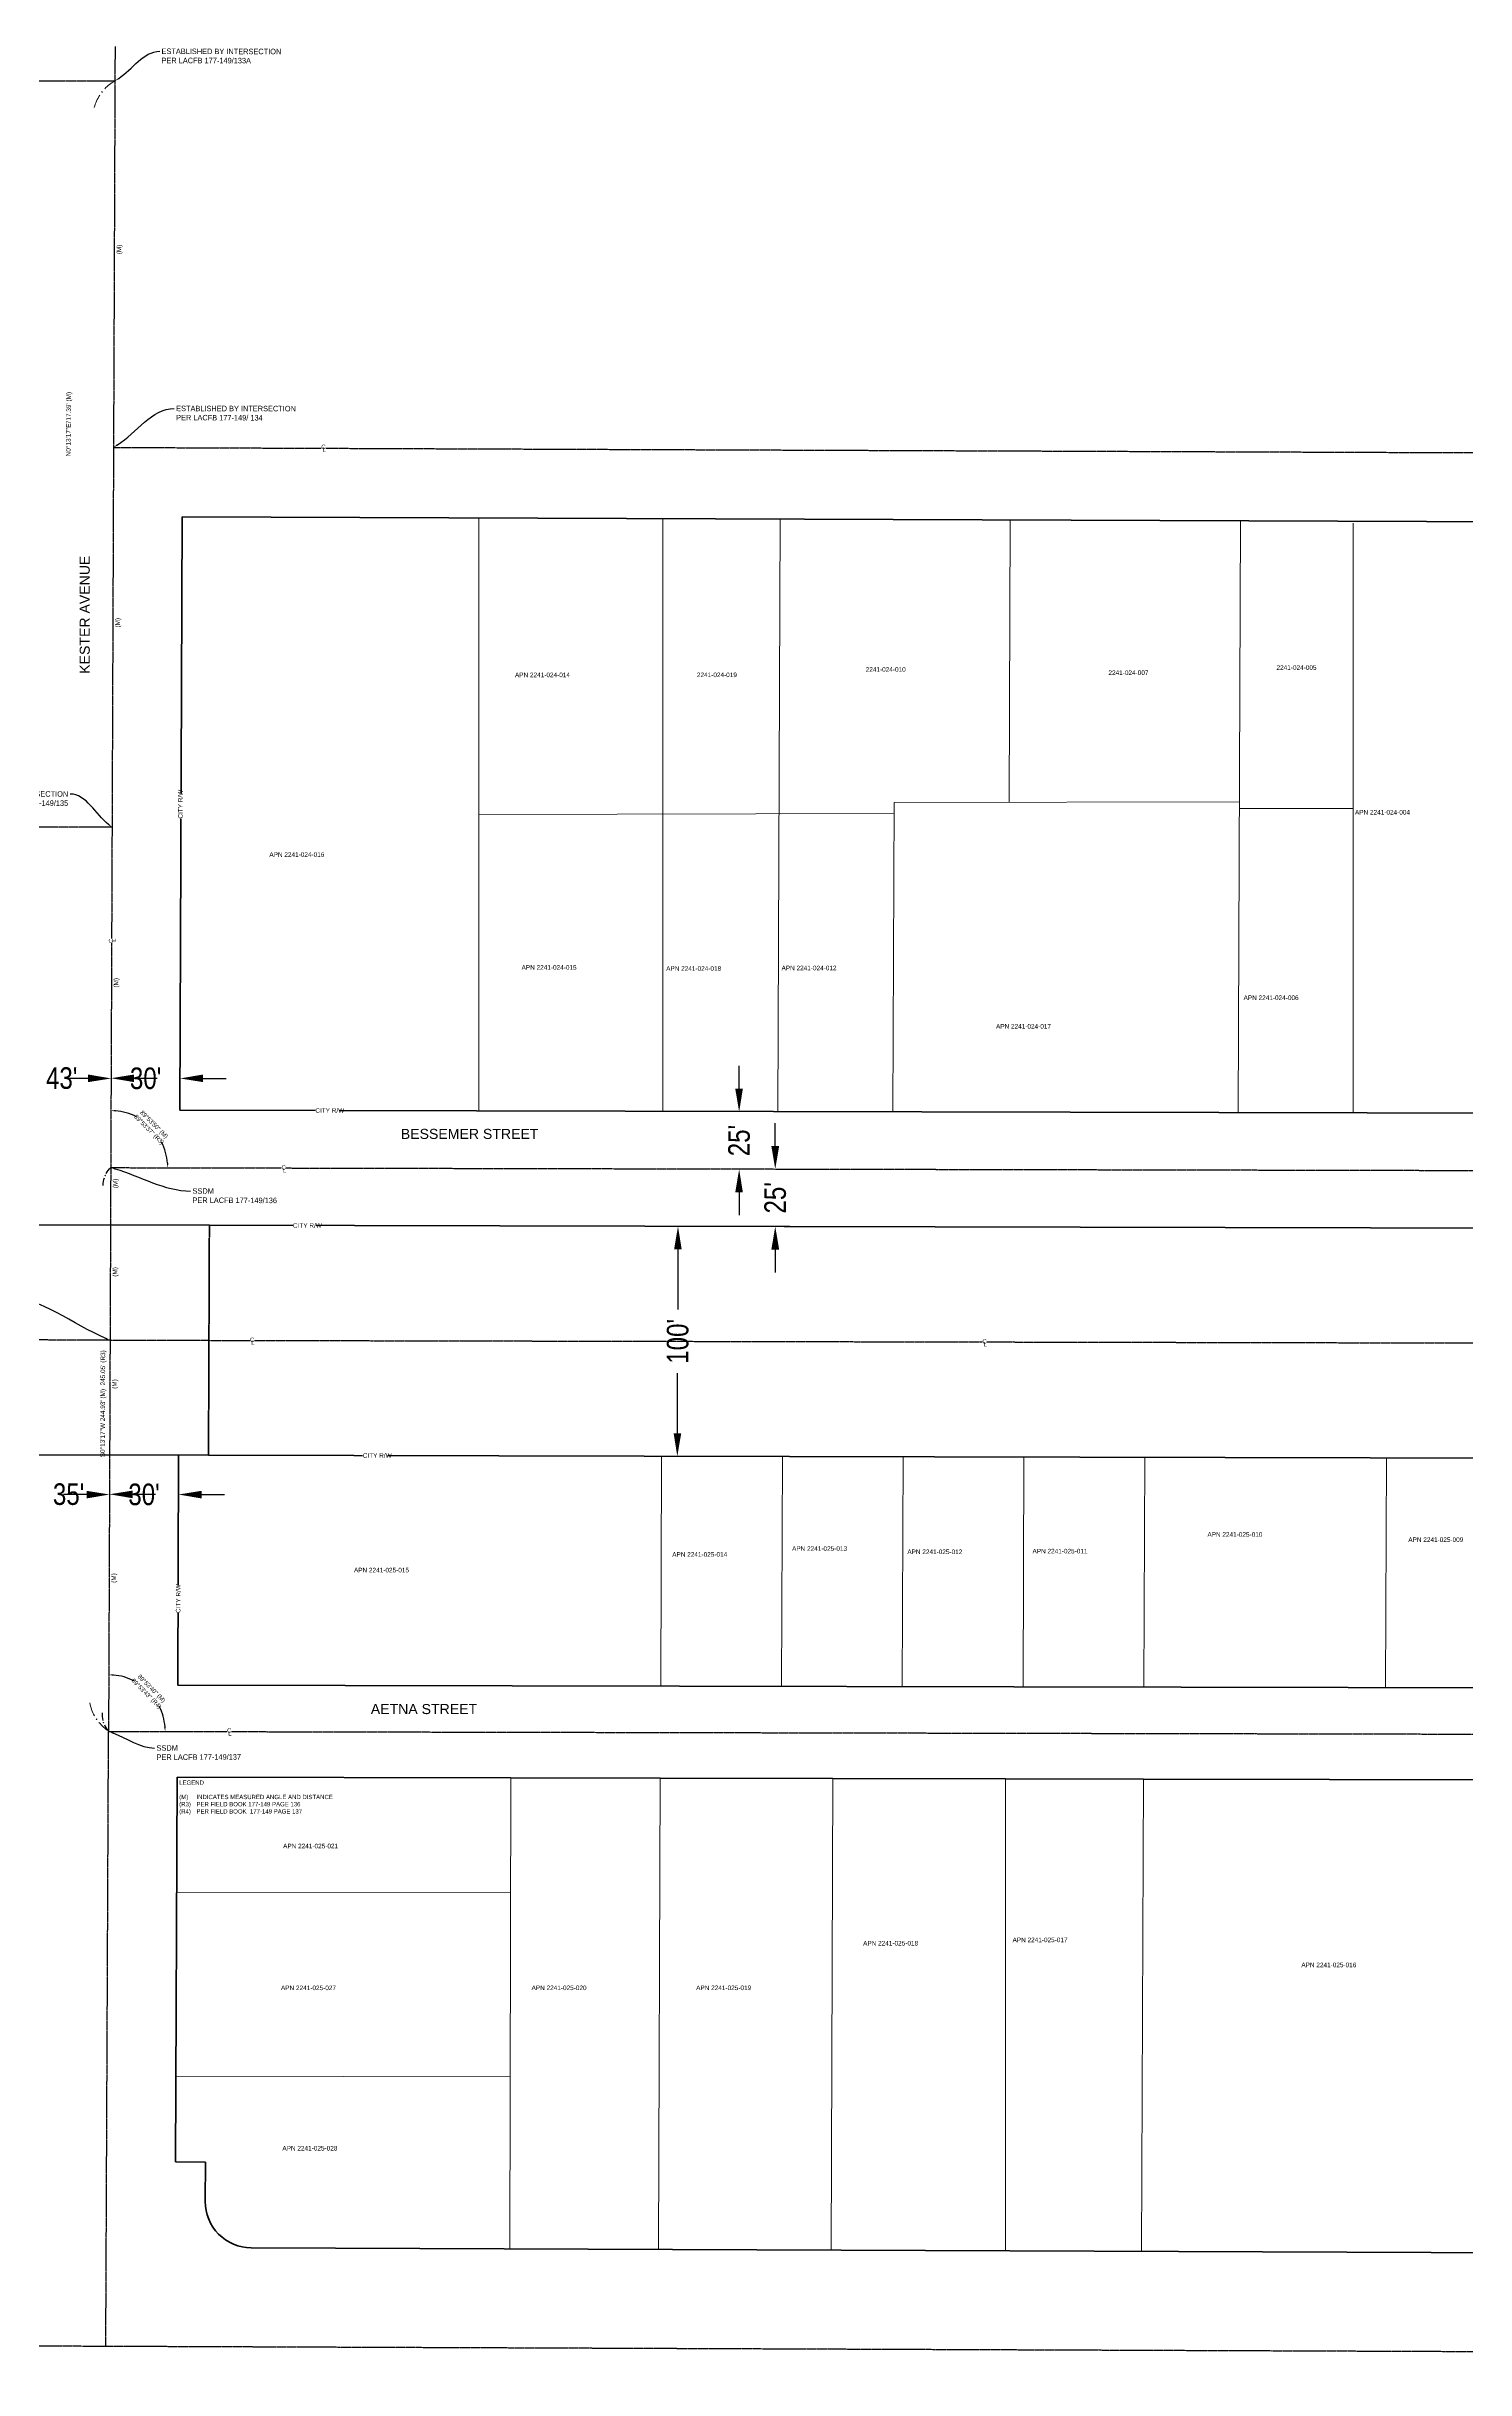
# Model space of a CAD drawing. Header units: feet. Extents: x 6396409 to 6445695, y 1882632 to 1891679.
# Drawn here: x 6423286 to 6423903, y 1887971 to 1888981 of the extents above; entities that cross this region are included whole.
import ezdxf
from ezdxf import colors
from ezdxf.entities.mleader import LeaderData, LeaderLine
from ezdxf.enums import TextEntityAlignment as Align
from ezdxf.math import Vec2, Vec3

# ---------------------------------------------------------------- set-up
doc = ezdxf.new("R2010")
doc.units = ezdxf.units.FT
doc.header["$MEASUREMENT"] = 0
doc.linetypes.add('CENTER2', pattern=[1.125, 0.75, -0.125, 0.125, -0.125])
doc.linetypes.add('DASHED2', pattern=[0.375, 0.25, -0.125])
for name, color, linetype, lineweight in [('R-ANNO-LABL', 2, 'Continuous', 30), ('R-PROP-PRCL', 4, 'Continuous', 18), ('R-Row-Authority', 30, 'Continuous', 140), ('R-Row-Ease', 5, 'DASHED2', 50), ('R-Row-Ldr', 3, 'Continuous', 5), ('R-Row-Misc-Txto', 171, 'Continuous', 5), ('R-Row-Scl', 1, 'CENTER2', 25), ('R-Row-Sname', 8, 'Continuous', 0), ('R-Row-Srow', 6, 'Continuous', 50), ('VF-TOPO-TEXT-', 1, 'Continuous', 25)]:
    doc.layers.add(name, color=color, linetype=linetype, lineweight=lineweight)
doc.styles.add('CG-Symbol', font='arial.ttf', dxfattribs={"width": 0.8, "height": 0.09375})
doc.styles.add('G1_1 8_0', font='arial.ttf')
doc.styles.add('G4_7 32', font='arial.ttf', dxfattribs={"height": 0.219})
doc.styles.add('NCS1', font='arial.ttf', dxfattribs={"width": 0.8, "height": 0.09375})
doc.styles.add('NCS1-Anno', font='arial.ttf', dxfattribs={"width": 0.8, "height": 0.09375})
doc.dimstyles.new('Annotative (NCS1)', dxfattribs={"dimscale": 100, "dimtxt": 0.09375, "dimasz": 0.1, "dimexe": 0.1, "dimexo": 0.04, "dimgap": 0.05, "dimtad": 0, "dimdec": 3, "dimzin": 0, "dimdsep": 46, "dimtxsty": 'NCS1-Anno', "dimcen": 0.05, "dimaunit": 1, "dimadec": 3, "dimazin": 0, "dimtfac": 1, "dimtdec": 3, "dimtofl": 0, "dimtmove": 0, "dimatfit": 3, "dimfxl": 0.1, "dimtolj": 1, "dimtzin": 0, "dimarcsym": 0})

# ---------------------------------------------------------------- blocks, each defined once
blk = doc.blocks.new('*D3755')
at = {"layer": 'Defpoints', "color": 0, "transparency": 16777216}
for p in [(6423553.5, 1888468.2), (6423560.4, 1888468.2), (6423553.3, 1888368.2)]:
    blk.add_point(p, dxfattribs=at)
at = {"layer": 'R-Row-Ldr', "color": 0, "lineweight": -2, "transparency": 16777216}
for p, q in [((6423560.3, 1888458.2), (6423560.3, 1888432.1)), ((6423560.2, 1888378.2), (6423560.2, 1888404.3))]:
    blk.add_line(p, q, dxfattribs=at)
at = {"layer": 'R-Row-Ldr', "color": 0, "transparency": 16777216}
for points in [[(6423558.7, 1888458.2), (6423562, 1888458.2), (6423560.4, 1888468.2)], [(6423558.5, 1888378.2), (6423561.8, 1888378.2), (6423560.1, 1888368.2)]]:
    blk.add_solid(points, dxfattribs=at)
at = {"layer": 'R-Row-Ldr', "color": 0, "transparency": 16777216, "insert": (6423560.3, 1888418.2), "char_height": 9.38, "attachment_point": 5, "rotation": 89.8815, "style": 'NCS1-Anno'}
blk.add_mtext("\\A1;100'", dxfattribs=at)
blk = doc.blocks.new('*D3756')
at = {"layer": 'Defpoints', "color": 0, "transparency": 16777216}
for p in [(6423653.9, 1888518), (6423587, 1888493), (6423653.8, 1888493)]:
    blk.add_point(p, dxfattribs=at)
at = {"layer": 'R-Row-Ldr', "color": 0, "lineweight": -2, "transparency": 16777216}
for p, q in [((6423587, 1888528), (6423587, 1888538)), ((6423587, 1888483), (6423587, 1888473))]:
    blk.add_line(p, q, dxfattribs=at)
at = {"layer": 'R-Row-Ldr', "color": 0, "transparency": 16777216}
for points in [[(6423585.3, 1888528), (6423588.6, 1888528), (6423587, 1888518)], [(6423585.3, 1888483), (6423588.6, 1888483), (6423587, 1888493)]]:
    blk.add_solid(points, dxfattribs=at)
at = {"layer": 'R-Row-Ldr', "color": 0, "transparency": 16777216, "insert": (6423587, 1888505.5), "char_height": 9.38, "attachment_point": 5, "rotation": 90, "style": 'NCS1-Anno'}
blk.add_mtext("\\A1;25'", dxfattribs=at)
blk = doc.blocks.new('*D3934')
at = {"layer": 'Defpoints', "color": 0, "transparency": 16777216}
for p in [(6423602.7, 1888493.1), (6423602.6, 1888468.1), (6423602.7, 1888468.1)]:
    blk.add_point(p, dxfattribs=at)
at = {"layer": 'R-Row-Ldr', "color": 0, "lineweight": -2, "transparency": 16777216}
for p, q in [((6423602.7, 1888503.1), (6423602.7, 1888513.1)), ((6423606.7, 1888493.1), (6423612.7, 1888493.1)), ((6423606.6, 1888468.1), (6423612.7, 1888468.1)), ((6423602.7, 1888458.1), (6423602.7, 1888448.1))]:
    blk.add_line(p, q, dxfattribs=at)
at = {"layer": 'R-Row-Ldr', "color": 0, "transparency": 16777216}
for points in [[(6423601, 1888503.1), (6423604.4, 1888503.1), (6423602.7, 1888493.1)], [(6423601, 1888458.1), (6423604.4, 1888458.1), (6423602.7, 1888468.1)]]:
    blk.add_solid(points, dxfattribs=at)
at = {"layer": 'R-Row-Ldr', "color": 0, "transparency": 16777216, "insert": (6423602.7, 1888480.6), "char_height": 9.38, "attachment_point": 5, "rotation": 90, "style": 'NCS1-Anno'}
blk.add_mtext("\\A1;25'", dxfattribs=at)
blk = doc.blocks.new('*D3935')
at = {"layer": 'Defpoints', "color": 0, "transparency": 16777216}
for p in [(6423270.9, 1888532.7), (6423313.9, 1888532.6), (6423313.9, 1888532.6)]:
    blk.add_point(p, dxfattribs=at)
at = {"layer": 'R-Row-Ldr', "color": 0, "lineweight": -2, "transparency": 16777216}
for p, q in [((6423260.9, 1888532.6), (6423250.9, 1888532.6)), ((6423323.9, 1888532.6), (6423333.9, 1888532.6))]:
    blk.add_line(p, q, dxfattribs=at)
at = {"layer": 'R-Row-Ldr', "color": 0, "transparency": 16777216}
for points in [[(6423260.9, 1888534.2), (6423260.9, 1888530.9), (6423270.9, 1888532.6)], [(6423323.9, 1888534.2), (6423323.9, 1888530.9), (6423313.9, 1888532.6)]]:
    blk.add_solid(points, dxfattribs=at)
at = {"layer": 'R-Row-Ldr', "color": 0, "transparency": 16777216, "insert": (6423292.4, 1888532.6), "char_height": 9.38, "attachment_point": 5, "style": 'NCS1-Anno'}
blk.add_mtext("\\A1;43'", dxfattribs=at)
blk = doc.blocks.new('*D3936')
at = {"layer": 'Defpoints', "color": 0, "transparency": 16777216}
for p in [(6423313.9, 1888532.7), (6423343.9, 1888532.5), (6423343.9, 1888532.5)]:
    blk.add_point(p, dxfattribs=at)
at = {"layer": 'R-Row-Ldr', "color": 0, "lineweight": -2, "transparency": 16777216}
for p, q in [((6423303.9, 1888532.5), (6423293.9, 1888532.5)), ((6423353.9, 1888532.5), (6423363.9, 1888532.5))]:
    blk.add_line(p, q, dxfattribs=at)
at = {"layer": 'R-Row-Ldr', "color": 0, "transparency": 16777216}
for points in [[(6423303.9, 1888534.2), (6423303.9, 1888530.9), (6423313.9, 1888532.5)], [(6423353.9, 1888534.2), (6423353.9, 1888530.9), (6423343.9, 1888532.5)]]:
    blk.add_solid(points, dxfattribs=at)
at = {"layer": 'R-Row-Ldr', "color": 0, "transparency": 16777216, "insert": (6423328.9, 1888532.5), "char_height": 9.38, "attachment_point": 5, "style": 'NCS1-Anno'}
blk.add_mtext("\\A1;30'", dxfattribs=at)
blk = doc.blocks.new('*D3937')
at = {"layer": 'Defpoints', "color": 0, "transparency": 16777216}
for p in [(6423277.7, 1888351.8), (6423313.2, 1888351.7), (6423313.2, 1888351.7)]:
    blk.add_point(p, dxfattribs=at)
at = {"layer": 'R-Row-Ldr', "color": 0, "lineweight": -2, "transparency": 16777216}
for p, q in [((6423267.7, 1888351.7), (6423257.7, 1888351.7)), ((6423323.2, 1888351.7), (6423333.2, 1888351.7))]:
    blk.add_line(p, q, dxfattribs=at)
at = {"layer": 'R-Row-Ldr', "color": 0, "transparency": 16777216}
for points in [[(6423267.7, 1888353.3), (6423267.7, 1888350), (6423277.7, 1888351.7)], [(6423323.2, 1888353.3), (6423323.2, 1888350), (6423313.2, 1888351.7)]]:
    blk.add_solid(points, dxfattribs=at)
at = {"layer": 'R-Row-Ldr', "color": 0, "transparency": 16777216, "insert": (6423295.4, 1888351.7), "char_height": 9.38, "attachment_point": 5, "style": 'NCS1-Anno'}
blk.add_mtext("\\A1;35'", dxfattribs=at)
blk = doc.blocks.new('*D3938')
at = {"layer": 'Defpoints', "color": 0, "transparency": 16777216}
for p in [(6423313.2, 1888351.7), (6423343.2, 1888351.6), (6423343.2, 1888351.6)]:
    blk.add_point(p, dxfattribs=at)
at = {"layer": 'R-Row-Ldr', "color": 0, "lineweight": -2, "transparency": 16777216}
for p, q in [((6423303.2, 1888351.6), (6423293.2, 1888351.6)), ((6423353.2, 1888351.6), (6423363.2, 1888351.6))]:
    blk.add_line(p, q, dxfattribs=at)
at = {"layer": 'R-Row-Ldr', "color": 0, "transparency": 16777216}
for points in [[(6423303.2, 1888353.2), (6423303.2, 1888349.9), (6423313.2, 1888351.6)], [(6423353.2, 1888353.2), (6423353.2, 1888349.9), (6423343.2, 1888351.6)]]:
    blk.add_solid(points, dxfattribs=at)
at = {"layer": 'R-Row-Ldr', "color": 0, "transparency": 16777216, "insert": (6423328.2, 1888351.6), "char_height": 9.38, "attachment_point": 5, "style": 'NCS1-Anno'}
blk.add_mtext("\\A1;30'", dxfattribs=at)
blk = doc.blocks.new('_CrowsFoot-Start')
blk.add_circle((3.28, 2.59), 0.0638)
for centre, radius, start, end in [((8.43, -7.26), 11.12, 122.80358, 139.26835), ((8.35, -7.76), 11.54, 94.2373, 111.10725)]:
    blk.add_arc(centre, radius, start, end)
blk = doc.blocks.new('Centerline')
at = {"insert": (-0.032, 0.064), "char_height": 0.0938, "attachment_point": 1, "style": 'NCS1-Anno', "bg_fill": 3, "box_fill_scale": 1, "bg_fill_color": 256, "bg_fill_transparency": 0}
blk.add_mtext_dynamic_manual_height_columns('C', width=0.09375, gutter_width=0.469, heights=[0.132], dxfattribs=at)
at = {"insert": (-0.005, 0.002), "char_height": 0.0938, "attachment_point": 1, "style": 'NCS1-Anno'}
blk.add_mtext_dynamic_manual_height_columns('L', width=0.09375, gutter_width=0.469, heights=[0], dxfattribs=at)
blk = doc.blocks.new('*D3959')
at = {"layer": 'Defpoints', "color": 0, "transparency": 16777216}
for p in [(6423315.6, 1888981.2), (6423334.1, 1888260.9), (6423312.8, 1888248.6), (6423312.8, 1888248.6), (6424633.3, 1888246)]:
    blk.add_point(p, dxfattribs=at)
at = {"layer": 'R-ANNO-LABL', "color": 0, "lineweight": -2, "transparency": 16777216}
for start, end in [(63.2374, 85.1168), (4.5463, 26.4256)]:
    blk.add_arc((6423312.8, 1888248.6), 24.6, start, end, dxfattribs=at)
at = {"layer": 'R-ANNO-LABL', "color": 0, "transparency": 16777216}
for points in [[(6423314.8, 1888272.8), (6423314.9, 1888273.5), (6423312.9, 1888273.2)], [(6423337.6, 1888250.6), (6423336.9, 1888250.6), (6423337.4, 1888248.6)]]:
    blk.add_solid(points, dxfattribs=at)
at = {"layer": 'R-ANNO-LABL', "color": 0, "transparency": 16777216, "insert": (6423330.2, 1888266), "char_height": 1.875, "width": 27.236, "attachment_point": 5, "rotation": 314.8315, "style": 'NCS1-Anno'}
blk.add_mtext('\\A1;89°53\'40" (M) \\P89%%D53\'43\'\' (R4)', dxfattribs=at)
blk = doc.blocks.new('*D3960')
at = {"layer": 'Defpoints', "color": 0, "transparency": 16777216}
for p in [(6423315.6, 1888981.2), (6423335.2, 1888506.1), (6423313.7, 1888493.7), (6424634.3, 1888491), (6423312.8, 1888248.6)]:
    blk.add_point(p, dxfattribs=at)
at = {"layer": 'R-ANNO-LABL', "color": 0, "lineweight": -2, "transparency": 16777216}
for start, end in [(63.0032, 85.157), (4.5032, 26.657)]:
    blk.add_arc((6423313.7, 1888493.7), 24.8, start, end, dxfattribs=at)
at = {"layer": 'R-ANNO-LABL', "color": 0, "transparency": 16777216}
for points in [[(6423315.8, 1888518.1), (6423315.8, 1888518.8), (6423313.8, 1888518.5)], [(6423338.8, 1888495.7), (6423338.1, 1888495.7), (6423338.5, 1888493.7)]]:
    blk.add_solid(points, dxfattribs=at)
at = {"layer": 'R-ANNO-LABL', "color": 0, "transparency": 16777216, "insert": (6423331.3, 1888511.2), "char_height": 1.875, "width": 22.342, "attachment_point": 5, "rotation": 314.8301, "style": 'NCS1-Anno'}
blk.add_mtext('\\A1;89°53\'50" (M) \\P89%%D53\'37" (R3)', dxfattribs=at)
blk = doc.blocks.new('*D3961')
at = {"layer": 'Defpoints', "color": 0, "transparency": 16777216}
for p in [(6424635.4, 1888801.7), (6423312.8, 1888248.6), (6424633.3, 1888246), (6424633.3, 1888245.9), (6424618.9, 1888237.7)]:
    blk.add_point(p, dxfattribs=at)
at = {"layer": 'R-ANNO-LABL', "color": 0, "lineweight": -2, "transparency": 16777216}
for start, end in [(186.7945, 197.0506), (252.6144, 262.8705)]:
    blk.add_arc((6424633.3, 1888246), 16.6, start, end, dxfattribs=at)
at = {"layer": 'R-ANNO-LABL', "color": 0, "transparency": 16777216}
for points in [[(6424616.5, 1888244), (6424617.2, 1888244), (6424616.7, 1888246)], [(6424631.3, 1888229.8), (6424631.2, 1888229.2), (6424633.3, 1888229.4)]]:
    blk.add_solid(points, dxfattribs=at)
at = {"layer": 'R-ANNO-LABL', "color": 0, "transparency": 16777216, "insert": (6424621.6, 1888234.3), "char_height": 1.875, "width": 21.34, "attachment_point": 5, "rotation": 314.8325, "style": 'NCS1-Anno'}
blk.add_mtext('\\A1;89°53\'47" (M)\\P59%%D53\'08" (R7)', dxfattribs=at)
blk = doc.blocks.new('*D3962')
at = {"layer": 'Defpoints', "color": 0, "transparency": 16777216}
for p in [(6424635.4, 1888801.7), (6423313.7, 1888493.7), (6424634.3, 1888491), (6424618.8, 1888482.1), (6424633.3, 1888245.9)]:
    blk.add_point(p, dxfattribs=at)
at = {"layer": 'R-ANNO-LABL', "color": 0, "lineweight": -2, "transparency": 16777216}
for start, end in [(186.3015, 199.1643), (250.4978, 263.3607)]:
    blk.add_arc((6424634.3, 1888491), 17.9, start, end, dxfattribs=at)
at = {"layer": 'R-ANNO-LABL', "color": 0, "transparency": 16777216}
for points in [[(6424616.2, 1888489), (6424616.8, 1888489), (6424616.4, 1888491)], [(6424632.2, 1888473.6), (6424632.2, 1888472.9), (6424634.2, 1888473.1)]]:
    blk.add_solid(points, dxfattribs=at)
at = {"layer": 'R-ANNO-LABL', "color": 0, "transparency": 16777216, "insert": (6424621.6, 1888478.4), "char_height": 1.875, "width": 24.743, "attachment_point": 5, "rotation": 314.8311, "style": 'NCS1-Anno'}
blk.add_mtext('\\A1;89°53\'57" (M) \\P89%%D53\'43" (R6)', dxfattribs=at)
blk = doc.blocks.new('*D3971')
at = {"layer": 'Defpoints', "color": 0, "transparency": 16777216}
for p in [(6423314.9, 1888806.9), (6427276.4, 1888791.6), (6425982.2, 1888781.4), (6425955, 1888533.2), (6425952.8, 1887971.2)]:
    blk.add_point(p, dxfattribs=at)
at = {"layer": 'R-ANNO-LABL', "color": 0, "lineweight": -2, "transparency": 16777216}
blk.add_line((6425955, 1888534), (6425955.9, 1888768.4), dxfattribs=at)
for start, end in [(330.7183, 355.9952), (273.565, 298.842)]:
    blk.add_arc((6425956, 1888796.7), 30.3, start, end, dxfattribs=at)
at = {"layer": 'R-ANNO-LABL', "color": 0, "transparency": 16777216}
for points in [[(6425985.9, 1888794.6), (6425986.5, 1888794.6), (6425986.3, 1888796.6)], [(6425957.9, 1888766.1), (6425957.9, 1888766.8), (6425955.9, 1888766.4)]]:
    blk.add_solid(points, dxfattribs=at)
at = {"layer": 'R-ANNO-LABL', "color": 0, "transparency": 16777216, "insert": (6425977.3, 1888775.2), "char_height": 1.875, "width": 19.166, "attachment_point": 5, "rotation": 44.7801, "style": 'NCS1-Anno'}
blk.add_mtext('\\A1;89°59\'55" (M)\\P90%%D00\'10" (R11)', dxfattribs=at)
blk = doc.blocks.new('*D3992')
at = {"layer": 'Defpoints', "color": 0, "transparency": 16777216}
for p in [(6427265.3, 1888811), (6427276.5, 1888815.9), (6423314.9, 1888806.9), (6427276.4, 1888791.6), (6427276.4, 1888791.6)]:
    blk.add_point(p, dxfattribs=at)
at = {"layer": 'R-ANNO-LABL', "color": 0, "lineweight": -2, "transparency": 16777216}
for start, end in [(94.9034, 114.549), (155.0089, 174.6544)]:
    blk.add_arc((6427276.4, 1888791.6), 22.4, start, end, dxfattribs=at)
at = {"layer": 'R-ANNO-LABL', "color": 0, "transparency": 16777216}
for points in [[(6427274.5, 1888814.2), (6427274.5, 1888813.5), (6427276.5, 1888814)], [(6427254.5, 1888793.7), (6427253.8, 1888793.7), (6427254, 1888791.7)]]:
    blk.add_solid(points, dxfattribs=at)
at = {"layer": 'R-ANNO-LABL', "color": 0, "transparency": 16777216, "insert": (6427260.6, 1888807.5), "char_height": 1.875, "attachment_point": 5, "rotation": 44.7789, "style": 'NCS1-Anno'}
blk.add_mtext('\\A1;90°0\'4" (M)\\P90%%D0\'24" (R18)', dxfattribs=at)

msp = doc.modelspace()

# ---------------------------------------------------------------- linework, layer by layer
at = {"layer": 'R-PROP-PRCL'}
for p, q in [((6423473.8341, 1888518.3924), (6423473.8341, 1888776.2298)), ((6423553.8611, 1888518.2268), (6423553.8611, 1888775.9136)), ((6423603.878, 1888518.1234), (6423604.8831, 1888775.7185)), ((6423704.4373, 1888652.5834), (6423704.9162, 1888775.3281)), ((6423803.9455, 1888517.7095), (6423804.9492, 1888774.9378)), ((6423853.9624, 1888517.606), (6423853.9624, 1888773.9602)), ((6423473.8341, 1888647.3109), (6423654.4006, 1888647.6261)), ((6423473.8341, 1888518.3924), (6423473.8341, 1888647.3109)), ((6423653.8949, 1888518.0199), (6423654.4196, 1888652.4961)), ((6423654.4006, 1888652.4961), (6423804.4724, 1888652.758)), ((6423804.461, 1888649.8315), (6423853.9624, 1888649.9179)), ((6423552.873, 1888268.278), (6423553.282, 1888368.2277)), ((6423605.3994, 1888268.1655), (6423605.8085, 1888368.1191)), ((6423657.9258, 1888268.053), (6423658.3349, 1888368.0104)), ((6423710.4522, 1888267.9406), (6423710.8613, 1888367.9017)), ((6423762.9786, 1888267.8281), (6423763.3877, 1888367.7931)), ((6423868.0314, 1888267.6032), (6423868.4405, 1888367.5757)), ((6423487.6771, 1888228.4175), (6423487.2387, 1888023.6652)), ((6423552.7099, 1888228.2782), (6423551.9057, 1888023.4114)), ((6423627.7479, 1888228.1176), (6423626.9431, 1888023.1168)), ((6423627.7479, 1888228.1176), (6423626.9431, 1888023.1168)), ((6423702.7858, 1888227.9569), (6423702.7858, 1888022.819)), ((6423762.8161, 1888227.8284), (6423762.0104, 1888022.5865)), ((6423342.462, 1888178.7283), (6423487.57, 1888178.4176)), ((6423342.1092, 1888098.7288), (6423487.3987, 1888098.4178))]:
    msp.add_line(p, q, dxfattribs=at)
at = {"layer": 'R-Row-Authority'}
for p, q in [((6424664.1644, 1888465.9297), (6423356.62, 1888468.6348)), ((6423356.2338, 1888368.6354), (6423270.2338, 1888368.8133)), ((6424663.7816, 1888365.9303), (6423356.2338, 1888368.6354))]:
    msp.add_line(p, q, dxfattribs=at)
msp.add_lwpolyline([(6423270.62, 1888468.8127), (6423356.62, 1888468.6348)], dxfattribs=at)
at = {"layer": 'R-Row-Ease'}
msp.add_line((6423356.62, 1888468.6348), (6423356.2338, 1888368.6354), dxfattribs=at)
at = {"layer": 'R-Row-Scl'}
for p, q in [((6423315.5992, 1888981.1799), (6423312.77, 1888248.63)), ((6421995.0034, 1888965.6421), (6423315.5415, 1888966.1799)), ((6423314.9287, 1888806.85), (6427276.401, 1888791.5974)), ((6423314.2935, 1888641.7205), (6422128.6437, 1888640.3754)), ((6423313.7166, 1888493.7236), (6424634.2601, 1888490.9917)), ((6423313.4269, 1888418.724), (6421992.8056, 1888421.4561)), ((6423313.5614, 1888418.7238), (6424633.973, 1888415.9921)), ((6423311.5912, 1887981.3544), (6423312.77, 1888248.63)), ((6423312.77, 1888248.63), (6424633.3222, 1888245.9646)), ((6421991.1677, 1887986.3545), (6423311.5912, 1887981.3544)), ((6423311.5912, 1887981.3544), (6424632.2221, 1887976.17))]:
    msp.add_line(p, q, dxfattribs=at)
at = {"layer": 'R-Row-Srow'}
for p, q in [((6423344.8098, 1888776.7332), (6423343.8131, 1888518.6614)), ((6423344.8098, 1888776.7332), (6424605.3348, 1888771.8149)), ((6423343.8131, 1888518.6614), (6424604.3558, 1888516.0536)), ((6423343.2338, 1888368.6623), (6423342.8478, 1888268.7277)), ((6423342.8478, 1888268.7277), (6424603.3988, 1888266.0287)), ((6423341.9446, 1888061.4144), (6423342.6825, 1888228.7279)), ((6423342.6825, 1888228.7279), (6423487.6771, 1888228.4175)), ((6423487.6771, 1888228.4175), (6423552.7099, 1888228.2782)), ((6423552.7099, 1888228.2782), (6423627.7479, 1888228.1176)), ((6423627.7479, 1888228.1176), (6423702.7858, 1888227.9569)), ((6423702.7858, 1888227.9569), (6423762.8161, 1888227.8284)), ((6423762.8161, 1888227.8284), (6424603.2407, 1888226.0289)), ((6423354.919, 1888061.3613), (6423341.9446, 1888061.4144)), ((6423354.8487, 1888044.1884), (6423354.919, 1888061.3613)), ((6423374.77, 1888024.1067), (6424594.6926, 1888019.3177))]:
    msp.add_line(p, q, dxfattribs=at)
msp.add_arc((6423374.8485, 1888044.1066), 20, 179.7655326, 269.7750734, dxfattribs=at)

# ---------------------------------------------------------------- block references
at = {"layer": 'R-ANNO-LABL', "yscale": 1.004651279104362, "zscale": 1.004651279104362}
for p, xscale, rotation in [((6423313.7166, 1888493.7236), -1.004651279104362, 93.49096185040636), ((6423312.7706, 1888248.792), 1.004651279104362, 82.92260656080781)]:
    msp.add_blockref('_CrowsFoot-Start', p, dxfattribs=dict(at, xscale=xscale, rotation=rotation))
at = {"layer": 'R-Row-Misc-Txto'}
for p, xscale, yscale, zscale, rotation in [((6423315.5412, 1888966.1799), -1.748856181813126, 1.748856181813125, 1.748856181813125, 78.6679843980001), ((6423312.7706, 1888248.792), 1.748856181813127, 1.748856181813127, 1.748856181813127, 97.34561815159739)]:
    msp.add_blockref('_CrowsFoot-Start', p, dxfattribs=dict(at, xscale=xscale, yscale=yscale, zscale=zscale, rotation=rotation))

# ---------------------------------------------------------------- texts
at = {"layer": 'R-ANNO-LABL', "color": 2, "linetype": 'Continuous', "lineweight": 30, "insert": (6423309.2252, 1888391.0598), "char_height": 2, "width": 66.649189, "attachment_point": 2, "rotation": 89.7787212, "style": 'NCS1'}
msp.add_mtext('{\\C256;S0°13\'17"W }244.93\' (M)  245.05\' (R3)', dxfattribs=at)
at = {"layer": 'R-ANNO-LABL', "insert": (6423343.4964, 1888227.2819), "char_height": 1.875, "width": 76.637566, "attachment_point": 1, "style": 'NCS1-Anno'}
msp.add_mtext('LEGEND\\P\\P(M) ^IINDICATES MEASURED ANGLE AND DISTANCE\\P(R3) ^IPER FIELD BOOK 177-149 PAGE 136\\P(R4) ^IPER FIELD BOOK  177-149 PAGE 137', dxfattribs=at)
at = {"layer": 'R-Row-Misc-Txto', "style": 'NCS1', "width": 0.8}
for p in [(6423318.3158, 1888890.8256), (6423317.6823, 1888728.5308), (6423316.9984, 1888571.9997), (6423316.7063, 1888484.7893), (6423316.5534, 1888446.2995), (6423316.3458, 1888397.5527), (6423316.0015, 1888313.2045)]:
    msp.add_text('(M)', height=2, rotation=89.7712176, dxfattribs=at).set_placement(p)
at = {"layer": 'R-Row-Misc-Txto', "style": 'G1_1 8_0'}
for s, p in [('APN 2241-024-014', (6423489.5061, 1888706.9582)), ('APN 2241-024-004', (6423854.8022, 1888647.2248)), ('APN 2241-024-016', (6423382.7048, 1888628.8403)), ('APN 2241-024-015', (6423492.394, 1888579.7717)), ('APN 2241-024-018', (6423555.252, 1888579.2976)), ('APN 2241-024-012', (6423605.4207, 1888579.5194)), ('APN 2241-024-006', (6423806.3593, 1888566.5948)), ('APN 2241-024-017', (6423698.6921, 1888554.1628)), ('APN 2241-025-010', (6423790.6244, 1888333.2403)), ('APN 2241-025-014', (6423557.8972, 1888324.5656)), ('APN 2241-025-013', (6423610.0045, 1888327.1149)), ('APN 2241-025-012', (6423660.129, 1888325.6974)), ('APN 2241-025-011', (6423714.5616, 1888325.9803)), ('APN 2241-025-009', (6423877.9811, 1888330.9778)), ('APN 2241-025-015', (6423419.5075, 1888317.7464)), ('APN 2241-025-021', (6423388.6781, 1888197.7711)), ('APN 2241-025-018', (6423640.9052, 1888155.516)), ('APN 2241-025-017', (6423705.8856, 1888156.9599)), ('APN 2241-025-016', (6423831.471, 1888146.0687)), ('APN 2241-025-027', (6423387.7508, 1888136.1076)), ('APN 2241-025-020', (6423496.7278, 1888136.1235)), ('APN 2241-025-019', (6423568.2988, 1888136.1235)), ('APN 2241-025-028', (6423388.3706, 1888066.3786))]:
    msp.add_text(s, height=2, dxfattribs=at).set_placement(p)
for s, oblique, p in [('2241-024-019', 0, (6423577.3087, 1888706.9739)), ('2241-024-010', 0, (6423650.7354, 1888709.3212)), ('2241-024-005', 360, (6423829.3665, 1888710.1365))]:
    msp.add_text(s, height=2, dxfattribs=dict(at, oblique=oblique)).set_placement(p, align=Align.CENTER)
msp.add_text('2241-024-007', height=2, dxfattribs=at).set_placement((6423756.2962, 1888707.9216), align=Align.CENTER)
at = {"layer": 'R-Row-Misc-Txto', "linetype": 'Continuous', "lineweight": -3, "insert": (6423296.9808, 1888823.9697), "char_height": 2, "attachment_point": 8, "rotation": 89.7806945, "style": 'NCS1'}
msp.add_mtext("717.39' (M)", dxfattribs=at)
at = {"layer": 'R-Row-Misc-Txto', "linetype": 'Continuous', "lineweight": -3, "insert": (6423296.2973, 1888810.1111), "char_height": 2, "width": 14.324083, "attachment_point": 8, "rotation": 89.7701799, "style": 'NCS1'}
msp.add_mtext('N0°13\'17"E', dxfattribs=at)
at = {"layer": 'R-Row-Sname', "insert": (6423300.2168, 1888708.4558), "char_height": 4.38, "width": 75.140261, "attachment_point": 1, "rotation": 90, "style": 'G4_7 32'}
msp.add_mtext('KESTER AVENUE', dxfattribs=at)
at = {"layer": 'R-Row-Sname', "char_height": 4.38, "attachment_point": 1, "style": 'G4_7 32'}
for s, insert, width in [('BESSEMER STREET', (6423439.8721, 1888510.5771), 80.67497), ('AETNA STREET', (6423426.8203, 1888260.5197), 47.807146)]:
    msp.add_mtext(s, dxfattribs=dict(at, insert=insert, width=width))

# ---------------------------------------------------------------- dimensions: what is measured, and where the dimension line sits
at = {"layer": 'R-ANNO-LABL'}
for base, line1, line2, text, override, picture, middle in [((6423334.0954, 1888260.8675), ((6423312.77, 1888248.63), (6424633.3222, 1888245.9646)), ((6423315.5992, 1888981.1799), (6423312.77, 1888248.63)), "<> (M) \\P89%%D53'43'' (R4)", {"dimscale": 0, "dimpost": ''}, '*D3959', (6423330.2068, 1888265.9645)), ((6423335.2278, 1888506.0668), ((6423313.7166, 1888493.7236), (6424634.2601, 1888490.9917)), ((6423315.5992, 1888981.1799), (6423312.77, 1888248.63)), '<> (M) \\P89%%D53\'37" (R3)', {"dimscale": 0, "dimpost": ''}, '*D3960', (6423331.3054, 1888511.2085)), ((6424618.9305, 1888237.7058), ((6423312.77, 1888248.63), (6424633.3222, 1888245.9646)), ((6424635.4494, 1888801.6976), (6424633.3221, 1888245.9276)), '<> (M)\\P59%%D53\'08" (R7)', {"dimscale": 0, "dimpost": '', "dimse1": 1, "dimse2": 1}, '*D3961', (6424621.5549, 1888234.2659)), ((6424618.7705, 1888482.1035), ((6424635.4494, 1888801.6976), (6424633.3221, 1888245.9276)), ((6423313.7166, 1888493.7236), (6424634.2601, 1888490.9917)), '<> (M) \\P89%%D53\'43" (R6)', {"dimscale": 0, "dimpost": ''}, '*D3962', (6424621.5951, 1888478.4011)), ((6425982.1689, 1888781.437), ((6425954.99, 1888533.21), (6425952.84, 1887971.16)), ((6423314.9287, 1888806.85), (6427276.401, 1888791.5974)), '<> (M)\\P90%%D00\'10" (R11)', {"dimscale": 0, "dimpost": ''}, '*D3971', (6425977.3318, 1888775.1829))]:
    dim = msp.add_angular_dim_2l(base=base, line1=line1, line2=line2, text=text, dimstyle='Annotative (NCS1)', override=override, dxfattribs=at)
    dim.commit()
    dim.dimension.update_dxf_attribs({"geometry": picture, "text_midpoint": middle})
at = {"layer": 'R-Row-Ldr'}
for base, p1, p2, picture, middle in [((6423313.8666, 1888532.574), (6423270.8669, 1888532.7401), (6423313.8666, 1888532.574), '*D3935', (6423292.3668, 1888532.574)), ((6423313.168, 1888351.6742), (6423277.6682, 1888351.8113), (6423313.168, 1888351.6742), '*D3937', (6423295.4181, 1888351.6742))]:
    dim = msp.add_linear_dim(base=base, p1=p1, p2=p2, dimstyle='Annotative (NCS1)', override={"dimdec": 0, "dimpost": "'", "dimse1": 1, "dimse2": 1}, dxfattribs=at)
    dim.commit()
    dim.dimension.update_dxf_attribs({"geometry": picture, "text_midpoint": middle, "dimtype": 160})
for base, p1, p2, picture, middle in [((6423343.8667, 1888532.5413), (6423313.8669, 1888532.6571), (6423343.8667, 1888532.5413), '*D3936', (6423328.8668, 1888532.5413)), ((6423343.1677, 1888351.5584), (6423313.168, 1888351.6742), (6423343.1677, 1888351.5584), '*D3938', (6423328.1679, 1888351.5584))]:
    dim = msp.add_linear_dim(base=base, p1=p1, p2=p2, dimstyle='Annotative (NCS1)', override={"dimdec": 0, "dimpost": "'", "dimse1": 1, "dimse2": 1}, dxfattribs=at)
    dim.commit()
    dim.dimension.update_dxf_attribs({"geometry": picture, "text_midpoint": middle})
dim = msp.add_linear_dim(base=(6423586.9569, 1888493.02), p1=(6423653.8949, 1888518.0199), p2=(6423653.8431, 1888493.02), angle=90, dimstyle='Annotative (NCS1)', override={"dimdec": 0, "dimpost": "'", "dimse1": 1, "dimse2": 1, "dimsd1": 0, "dimsd2": 0}, dxfattribs=at)
dim.commit()
dim.dimension.update_dxf_attribs({"geometry": '*D3756', "text_midpoint": (6423586.9569, 1888505.5199)})
dim = msp.add_linear_dim(base=(6423602.6892, 1888468.1258), p1=(6423602.6891, 1888493.1258), p2=(6423602.6373, 1888468.1258), angle=90, dimstyle='Annotative (NCS1)', override={"dimdec": 0, "dimpost": "'", "dimsd1": 0, "dimsd2": 0}, dxfattribs=at)
dim.commit()
dim.dimension.update_dxf_attribs({"geometry": '*D3934', "text_midpoint": (6423602.6892, 1888480.6258), "dimtype": 160})
dim = msp.add_aligned_dim(p1=(6423553.282, 1888368.2277), p2=(6423553.4889, 1888468.2275), distance=-6.8679, dimstyle='Annotative (NCS1)', override={"dimdec": 0, "dimpost": "'", "dimse1": 1, "dimse2": 1, "dimsd1": 0}, dxfattribs=at)
dim.commit()
dim.dimension.update_dxf_attribs({"geometry": '*D3755', "text_midpoint": (6423560.2534, 1888418.2134)})

# ---------------------------------------------------------------- leaders
at = {"layer": 'VF-TOPO-TEXT-'}
ml = msp.add_multileader_mtext('Standard', dxfattribs=at)
ml.set_content('ESTABLISHED BY INTERSECTION\\PPER LACFB 177-149/133A', color=256, style='NCS1-Anno')
ml.set_leader_properties()
ml.build(insert=Vec2(0, 0))
ml.multileader.update_dxf_attribs({"leader_type": 2, "dogleg_length": 0.1, "arrow_head_size": 2, "scale": 20})
ctx = ml.context
ctx.base_point, ctx.scale, ctx.char_height, ctx.arrow_head_size, ctx.landing_gap_size, ctx.plane_origin, ctx.plane_x_axis, ctx.plane_y_axis = Vec3(6423335.018, 1888979.0711), 20, 2.4, 2, 0.8, Vec3(6423267.4958, 1888939.6), Vec3(0.99999833, -0.001827558), Vec3(0.001827558, 0.99999833)
notes = []
notes.append((ctx, [(1, (1, 1, 0), (6423333.018, 1888979.0747), (0.99999833, -0.001827558), 2, [(0, [(6423315.5415, 1888966.1799)], 0, [])])]))
ctx.mtext.insert, ctx.mtext.text_direction, ctx.mtext.rotation, ctx.mtext.width, ctx.mtext.flow_direction = Vec3(6423335.8203, 1888980.2909), Vec3(0.99999833, -0.001827558), 4.710561795, 51.163411, 5
ml = msp.add_multileader_mtext('Standard', dxfattribs=at)
ml.set_content('ESTABLISHED BY INTERSECTION\\PPER LACFB 177-149/140', color=256, style='NCS1-Anno')
ml.set_leader_properties()
ml.build(insert=Vec2(0, 0))
ml.multileader.update_dxf_attribs({"leader_type": 2, "dogleg_length": 0.1, "arrow_head_size": 2, "scale": 20})
ctx = ml.context
ctx.base_point, ctx.scale, ctx.char_height, ctx.arrow_head_size, ctx.landing_gap_size, ctx.plane_origin, ctx.plane_x_axis, ctx.plane_y_axis = Vec3(6424557.6549, 1888816.3954), 20, 2.4, 2, 0.8, Vec3(6424587.4036, 1888775.1097), Vec3(0.99999833, -0.001827558), Vec3(0.001827558, 0.99999833)
ctx.text_align_type = 2
notes.append((ctx, [(0, (1, 1, 0), (6424604.3435, 1888816.31), (-0.99999833, 0.001827558), 2, [(0, [(6424635.4494, 1888801.6976)], 0, [])])]))
ctx.mtext.insert, ctx.mtext.text_direction, ctx.mtext.rotation, ctx.mtext.width, ctx.mtext.alignment, ctx.mtext.flow_direction = Vec3(6424601.5457, 1888817.5356), Vec3(0.99999833, -0.001827558), 4.710561795, 65.20965, 3, 5
ml = msp.add_multileader_mtext('Standard', dxfattribs=at)
ml.set_content('ESTABLISHED BY INTERSECTION\\PPER LACFB 177-149/ 134', color=256, style='NCS1-Anno')
ml.set_leader_properties()
ml.build(insert=Vec2(0, 0))
ml.multileader.update_dxf_attribs({"leader_type": 2, "dogleg_length": 0.1, "arrow_head_size": 2, "scale": 20})
ctx = ml.context
ctx.base_point, ctx.scale, ctx.char_height, ctx.arrow_head_size, ctx.landing_gap_size, ctx.plane_origin, ctx.plane_x_axis, ctx.plane_y_axis = Vec3(6423341.372, 1888823.7965), 20, 2.4, 2, 0.8, Vec3(6423266.883, 1888780.2701), Vec3(0.99999833, -0.001827558), Vec3(0.001827558, 0.99999833)
notes.append((ctx, [(1, (1, 1, 0), (6423339.372, 1888823.8002), (0.99999833, -0.001827558), 2, [(0, [(6423314.9287, 1888806.85)], 0, [])])]))
ctx.mtext.insert, ctx.mtext.text_direction, ctx.mtext.rotation, ctx.mtext.width, ctx.mtext.flow_direction = Vec3(6423342.1742, 1888825.0164), Vec3(0.99999833, -0.001827558), 4.710561795, 54.722932, 5
ml = msp.add_multileader_mtext('Standard', dxfattribs=at)
ml.set_content('ESTABLISHED BY INTERSECTION\\PPER LACFB 177-149/135', color=256, style='NCS1-Anno')
ml.set_leader_properties()
ml.build(insert=Vec2(0, 0))
ml.multileader.update_dxf_attribs({"leader_type": 2, "dogleg_length": 0.1, "arrow_head_size": 2, "scale": 20})
ctx = ml.context
ctx.base_point, ctx.scale, ctx.char_height, ctx.arrow_head_size, ctx.landing_gap_size, ctx.plane_origin, ctx.plane_x_axis, ctx.plane_y_axis = Vec3(6423251.3495, 1888656.2392), 20, 2.4, 2, 0.8, Vec3(6423266.2478, 1888615.1405), Vec3(0.99999833, -0.001827558), Vec3(0.001827558, 0.99999833)
ctx.text_align_type = 2
notes.append((ctx, [(0, (1, 1, 0), (6423298.0381, 1888656.1539), (-0.99999833, 0.001827558), 2, [(0, [(6423314.2935, 1888641.7205)], 0, [])])]))
ctx.mtext.insert, ctx.mtext.text_direction, ctx.mtext.rotation, ctx.mtext.width, ctx.mtext.alignment, ctx.mtext.flow_direction = Vec3(6423295.2403, 1888657.3803), Vec3(0.99999833, -0.001827558), 4.710561795, 50.712847, 3, 5
ml = msp.add_multileader_mtext('Standard', dxfattribs=at)
ml.set_content('ESTABLISHED PER TIES\\PPER LACFB 177-149/141', color=256, style='NCS1-Anno')
ml.set_leader_properties()
ml.build(insert=Vec2(0, 0))
ml.multileader.update_dxf_attribs({"leader_type": 2, "dogleg_length": 0.1, "arrow_head_size": 2, "scale": 20})
ctx = ml.context
ctx.base_point, ctx.scale, ctx.char_height, ctx.arrow_head_size, ctx.landing_gap_size, ctx.plane_origin, ctx.plane_x_axis, ctx.plane_y_axis = Vec3(6424570.0974, 1888546.4406), 20, 2.4, 2, 0.8, Vec3(6424587.5072, 1888510.81), Vec3(0.99999833, -0.001827558), Vec3(0.001827558, 0.99999833)
ctx.text_align_type = 2
notes.append((ctx, [(0, (1, 1, 0), (6424604.7959, 1888546.3772), (-0.99999833, 0.001827558), 2, [(0, [(6424634.4328, 1888536.1129)], 0, [])])]))
ctx.mtext.insert, ctx.mtext.text_direction, ctx.mtext.rotation, ctx.mtext.width, ctx.mtext.alignment, ctx.mtext.flow_direction = Vec3(6424601.9981, 1888547.6027), Vec3(0.99999833, -0.001827558), 4.710561795, 41.153021, 3, 5
ml = msp.add_multileader_mtext('Standard', dxfattribs=at)
ml.set_content('SSDM\\PPER LACFB 177-149/136', color=256, style='NCS1-Anno')
ml.set_leader_properties()
ml.build(insert=Vec2(0, 0))
ml.multileader.update_dxf_attribs({"leader_type": 2, "dogleg_length": 0.1, "arrow_head_size": 2, "scale": 20})
ctx = ml.context
ctx.base_point, ctx.scale, ctx.char_height, ctx.arrow_head_size, ctx.landing_gap_size, ctx.plane_origin, ctx.plane_x_axis, ctx.plane_y_axis = Vec3(6423348.4753, 1888483.5369), 20, 2.4, 2, 0.8, Vec3(6423378.7525, 1888436.6425), Vec3(0.999997366, -0.002295385), Vec3(0.002295385, 0.999997366)
notes.append((ctx, [(1, (1, 1, 0), (6423346.4753, 1888483.5415), (0.999997366, -0.002295385), 2, [(0, [(6423313.72, 1888493.76)], 0, [])])]))
ctx.mtext.insert, ctx.mtext.text_direction, ctx.mtext.rotation, ctx.mtext.width, ctx.mtext.flow_direction = Vec3(6423349.2781, 1888484.7563), Vec3(0.999997366, -0.002295385), 4.710093966, 41.150478, 5
ml = msp.add_multileader_mtext('Standard', dxfattribs=at)
ml.set_content('ESTABLISHED BY INTERSECTION', color=256, style='NCS1-Anno')
ml.set_leader_properties()
ml.build(insert=Vec2(0, 0))
ml.multileader.update_dxf_attribs({"leader_type": 2, "dogleg_length": 0.1, "arrow_head_size": 2, "scale": 20})
ctx = ml.context
ctx.base_point, ctx.scale, ctx.char_height, ctx.arrow_head_size, ctx.landing_gap_size, ctx.plane_origin, ctx.plane_x_axis, ctx.plane_y_axis = Vec3(6423223.2683, 1888437.4983), 20, 2.4, 2, 0.8, Vec3(6423265.3812, 1888392.1441), Vec3(0.99999833, -0.001827558), Vec3(0.001827558, 0.99999833)
ctx.text_align_type = 2
notes.append((ctx, [(0, (1, 1, 0), (6423269.9569, 1888437.413), (-0.99999833, 0.001827558), 2, [(0, [(6423313.4269, 1888418.724)], 0, [])])]))
ctx.mtext.insert, ctx.mtext.text_direction, ctx.mtext.rotation, ctx.mtext.width, ctx.mtext.alignment, ctx.mtext.flow_direction = Vec3(6423267.1592, 1888438.6385), Vec3(0.99999833, -0.001827558), 4.710561795, 63.4272, 3, 5
ml = msp.add_multileader_mtext('Standard', dxfattribs=at)
ml.set_content('SSDM\\PPER LACFB 177-149/137', color=256, style='NCS1-Anno')
ml.set_leader_properties()
ml.build(insert=Vec2(0, 0))
ml.multileader.update_dxf_attribs({"leader_type": 2, "dogleg_length": 0.1, "arrow_head_size": 2, "scale": 20})
ctx = ml.context
ctx.base_point, ctx.scale, ctx.char_height, ctx.arrow_head_size, ctx.landing_gap_size, ctx.plane_origin, ctx.plane_x_axis, ctx.plane_y_axis = Vec3(6423332.8226, 1888241.3664), 20, 2.4, 2, 0.8, Vec3(6423374.8605, 1888180.4088), Vec3(0.999993038, 0.003731491), Vec3(-0.003731491, 0.999993038)
notes.append((ctx, [(1, (1, 1, 0), (6423330.8226, 1888241.3589), (0.999993038, 0.003731491), 2, [(0, [(6423312.77, 1888248.63)], 0, [])])]))
ctx.mtext.insert, ctx.mtext.text_direction, ctx.mtext.rotation, ctx.mtext.width, ctx.mtext.flow_direction = Vec3(6423333.6181, 1888242.5906), Vec3(0.999993038, 0.003731491), -1.567064454, 44.714791, 5
ml = msp.add_multileader_mtext('Standard', dxfattribs=at)
ml.set_content('ESTABLISHED BY 4 PM ON MH PER LACFB 177-149/143', color=256, style='NCS1-Anno')
ml.set_leader_properties()
ml.build(insert=Vec2(0, 0))
ml.multileader.update_dxf_attribs({"leader_type": 2, "dogleg_length": 0.1, "arrow_head_size": 2, "scale": 20})
ctx = ml.context
ctx.base_point, ctx.scale, ctx.char_height, ctx.arrow_head_size, ctx.landing_gap_size, ctx.plane_origin, ctx.plane_x_axis, ctx.plane_y_axis = Vec3(6424562.4384, 1888218.1214), 20, 2.4, 2, 0.8, Vec3(6424704.9026, 1888157.6461), Vec3(0.999999996, -0.000090667), Vec3(0.000090667, 0.999999996)
ctx.text_align_type = 2
notes.append((ctx, [(0, (1, 1, 0), (6424605.1076, 1888218.1175), (-0.999999996, 0.000090667), 2, [(0, [(6424633.3222, 1888245.9646)], 0, [])])]))
ctx.mtext.insert, ctx.mtext.text_direction, ctx.mtext.rotation, ctx.mtext.width, ctx.mtext.alignment, ctx.mtext.flow_direction = Vec3(6424602.3078, 1888219.339), Vec3(0.999999996, -0.000090667), 4.712298687, 44.632986, 3, 5
for ctx, leaders in notes:
    for number, flags, end, landing, length, lines in leaders:
        leader = LeaderData()
        leader.index, (leader.has_last_leader_line, leader.has_dogleg_vector, leader.attachment_direction) = number, flags
        leader.last_leader_point, leader.dogleg_vector, leader.dogleg_length = Vec3(end), Vec3(landing), length
        for number, points, colour, breaks in lines:
            line = LeaderLine()
            line.index, line.vertices, line.color, line.breaks = number, Vec3.list(points), colors.encode_raw_color(colour), breaks
            leader.lines.append(line)
        ctx.leaders.append(leader)

# ---------------------------------------------------------------- next in the draw order: block references
at = {"layer": 'R-ANNO-LABL', "xscale": 20, "yscale": 20, "zscale": 20}
for p in [(6423405.9029, 1888806.7957), (6423388.6163, 1888493.4685), (6423374.8906, 1888418.5316), (6423693.4081, 1888417.8262), (6423364.9543, 1888248.6605)]:
    msp.add_blockref('Centerline', p, dxfattribs=at)
at = {"layer": 'R-ANNO-LABL', "xscale": 20, "yscale": 20, "zscale": 20, "rotation": 89.99999999999997}
msp.add_blockref('Centerline', (6423314.1885, 1888591.9762), dxfattribs=at)

# ---------------------------------------------------------------- next in the draw order: texts
at = {"layer": 'R-ANNO-LABL', "char_height": 2, "attachment_point": 1, "rotation": 90, "style": 'CG-Symbol', "bg_fill": 3, "box_fill_scale": 1, "bg_fill_color": 256, "bg_fill_transparency": 0}
for insert, width in [((6423343.0219, 1888645.4593), 11.060612), ((6423342.0393, 1888300.0772), 11.957155)]:
    msp.add_mtext('CITY R/W', dxfattribs=dict(at, insert=insert, width=width))
at = {"layer": 'R-ANNO-LABL', "char_height": 2, "attachment_point": 1, "style": 'CG-Symbol', "bg_fill": 3, "box_fill_scale": 1, "bg_fill_color": 256, "bg_fill_transparency": 0}
for insert, width in [((6423402.7064, 1888519.5692), 10.476696), ((6423392.9664, 1888469.5627), 9.916651), ((6423423.3246, 1888369.5553), 10.727524)]:
    msp.add_mtext('CITY R/W', dxfattribs=dict(at, insert=insert, width=width))

# ---------------------------------------------------------------- next in the draw order: dimensions: what is measured, and where the dimension line sits
at = {"layer": 'R-ANNO-LABL'}
dim = msp.add_angular_dim_2l(base=(6427265.2926, 1888811.0105), line1=((6427276.401, 1888791.5974), (6427276.495, 1888815.9035)), line2=((6423314.9287, 1888806.85), (6427276.401, 1888791.5974)), text='<> (M)\\P90%%D0\'24" (R18)', dimstyle='Annotative (NCS1)', override={"dimscale": 0, "dimpost": ''}, dxfattribs=at)
dim.commit()
dim.dimension.update_dxf_attribs({"geometry": '*D3992', "text_midpoint": (6427260.6466, 1888807.4739)})

doc.saveas('drawing.dxf')
